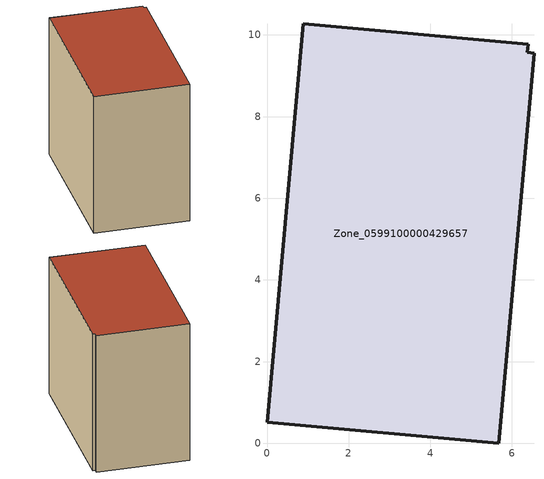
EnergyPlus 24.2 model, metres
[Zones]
Zone_0599100000429657
 floor ground (C_G): 0.89,10.28 6.39,9.78 6.38,9.57 6.54,9.55 5.67,0 0,0.52 z0
 wall outside (C_F): 0,0.52 5.67,0 6.54,9.55 6.38,9.57 6.39,9.78 0.89,10.28 0,0.52 z0:8.83
 roof outside (C_R): 6.39,9.78 0.89,10.28 0,0.52 5.67,0 6.54,9.55 6.38,9.57 z8.83
[BUILDING]
Pand.0599100000429657: North Axis=0; Terrain=City; Loads Convergence Tolerance Value=0.04; Temperature Convergence Tolerance Value=0.4; Solar Distribution=FullExterior; Maximum Number of Warmup Days=25; Minimum Number of Warmup Days=1
[Site:Location]
Rotterdam.The.Hague.AP_ZH_NLD Design_Conditions: Latitude=51.96; Longitude=4.45; Time Zone=1; Elevation=-4.5
[SITE:GROUNDTEMPERATURE:BUILDINGSURFACE]
18, 18, 18, 18, 18, 18, 18, 18, 18, 18, 18, 18
[MATERIAL] Thermal Absorptance=0.9; Solar Absorptance=0.7; Visible Absorptance=0.7
Name | Roughness | Thickness | Conductivity | Density | Specific Heat
G.TI.2006-2014 | MediumSmooth | 0.15 | 0.06 | 540 | 1210
F.TI.2006-2014 | Rough | 0.3 | 0.12 | 1920 | 840
R.TI.2006-2014 | MediumRough | 0.2 | 0.08 | 1500 | 1000
[CONSTRUCTION]
C_G: G.TI.2006-2014
C_F: F.TI.2006-2014
C_R: R.TI.2006-2014
[ZONE]
Zone_0599100000429657: Type=1; Multiplier=1; Ceiling Height=Autocalculate; Volume=Autocalculate; Floor Area=autocalculate; Part of Total Floor Area=Yes
[ZONEINFILTRATION:DESIGNFLOWRATE]
Infil_Zone_0599100000429657: Zone or ZoneList or Space or SpaceList=Zone_0599100000429657; Schedule=AlwaysOn; Design Flow Rate Calculation Method=Flow/Area; Flow Rate per Floor Area=0.0015; Constant Term Coefficient=1; Temperature Term Coefficient=0; Velocity Term Coefficient=0; Velocity Squared Term Coefficient=0
[HVACTEMPLATE:ZONE:IDEALLOADSAIRSYSTEM]
Zone_0599100000429657: Maximum Heating Supply Air Temperature=50; Minimum Cooling Supply Air Temperature=13; Maximum Heating Supply Air Humidity Ratio=0.0156; Minimum Cooling Supply Air Humidity Ratio=0.0077; Heating Limit=NoLimit; Cooling Limit=NoLimit; Dehumidification Control Type=ConstantSensibleHeatRatio; Cooling Sensible Heat Ratio=0.7; Dehumidification Setpoint=60; Humidification Control Type=None; Humidification Setpoint=30; Outdoor Air Method=None; Outdoor Air Flow Rate per Person=0.00944; Outdoor Air Flow Rate per Zone Floor Area=0; Outdoor Air Flow Rate per Zone=0; Demand Controlled Ventilation Type=None; Outdoor Air Economizer Type=NoEconomizer; Heat Recovery Type=None; Sensible Heat Recovery Effectiveness=0.7; Latent Heat Recovery Effectiveness=0.65
[ZONECONTROL:THERMOSTAT]
ThermostatControl_Zone_0599100000429657: Zone or ZoneList=Zone_0599100000429657; Control Type Schedule=DualSetpointControlType; Control 1=Thermostat_Zone_0599100000429657; Temperature Difference Between Cutout And Setpoint=0
[THERMOSTATSETPOINT:DUALSETPOINT]
Thermostat_Zone_0599100000429657: Heating Setpoint Temperature Schedule=HeatingSetpoint_Zone_0599100000429657; Cooling Setpoint Temperature Schedule=CoolingSetpoint_Zone_0599100000429657
[SCHEDULE:COMPACT]
HeatingSetpoint_Zone_0599100000429657: Through: 12/31, For: AllDays, Until: 24:00, 21
CoolingSetpoint_Zone_0599100000429657: Through: 12/31, For: AllDays, Until: 24:00, 24
DualSetpointControlType: Through: 12/31, For: AllDays, Until: 24:00, 4
AlwaysOn: Through: 12/31, For: AllDays, Until: 24:00, 1
